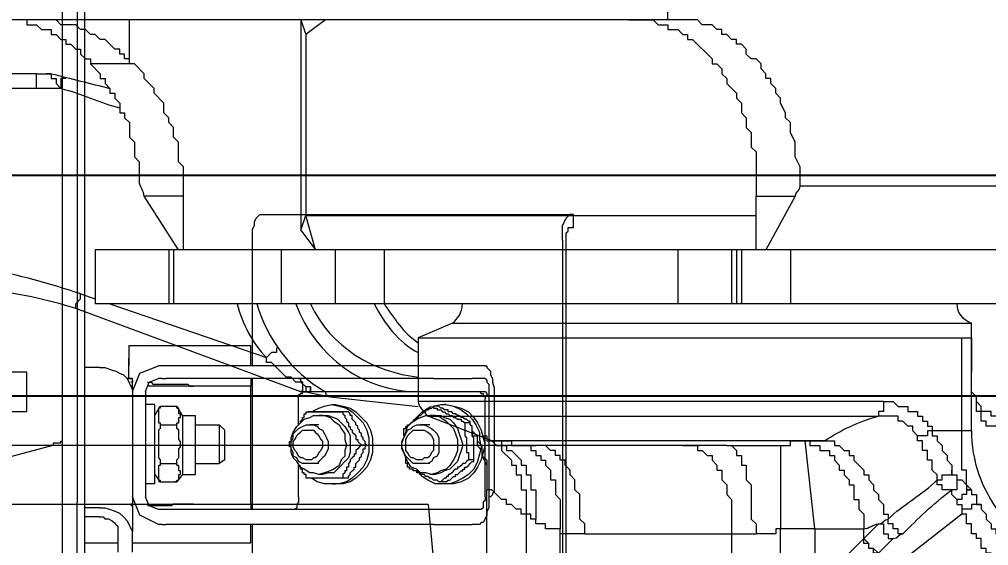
# Model space of a CAD drawing. Header units: millimetres. Extents: x 25083 to 52777, y 24772 to 45779.
# Drawn here: x 38618 to 38691.6, y 33974.6 to 34014.5 of the extents above; entities that cross this region are included whole.
import ezdxf

# ---------------------------------------------------------------- set-up
doc = ezdxf.new("R2010")
doc.units = ezdxf.units.MM
doc.layers.add('小车', color=7, linetype='Continuous')
doc.styles.get("Standard").update_dxf_attribs({"font": ''})
doc.styles.get('Standard').set_extended_font_data('SimSun')
doc.dimstyles.new('ISO-25', dxfattribs={"dimtxt": 2.5, "dimasz": 2.5, "dimexe": 1.25, "dimexo": 0.625, "dimtad": 1, "dimtxsty": 'Standard', "dimcen": 2.5, "dimadec": 0, "dimazin": 0, "dimtfac": 1, "dimtmove": 0, "dimatfit": 3, "dimfxl": 1, "dimarcsym": 0})

# ---------------------------------------------------------------- blocks, each defined once
blk = doc.blocks.new('*D925')
at = {"color": 0, "lineweight": -2}
for p, q in [((29677.862, 34881.662), (29677.862, 32448.293)), ((40733.017, 34757.645), (40733.017, 32448.293)), ((29680.362, 32449.543), (40730.517, 32449.543))]:
    blk.add_line(p, q, dxfattribs=at)
at = {"color": 0}
for points in [[(29680.362, 32449.96), (29680.362, 32449.127), (29677.862, 32449.543)], [(40730.517, 32449.127), (40730.517, 32449.96), (40733.017, 32449.543)]]:
    blk.add_solid(points, dxfattribs=at)
at = {"layer": 'DEFPOINTS', "color": 0}
for p in [(29677.862, 34882.287), (40733.017, 34758.27), (40733.017, 32449.543)]:
    blk.add_point(p, dxfattribs=at)
at = {"color": 0, "insert": (35205.439, 32451.628), "char_height": 2.5, "attachment_point": 5}
blk.add_mtext('11055,15', dxfattribs=at)
blk = doc.blocks.new('zw$D2F4')
at = {"color": 7, "lineweight": 5}
for points in [[(798.422, 841.871), (798.422, 1145.643)], [(805.478, 883.834), (805.478, 872.322)], [(808.449, 872.322), (808.449, 883.834)], [(835.186, 823.303), (835.186, 882.349)], [(805.478, 872.322), (808.449, 872.322)], [(834.815, 872.322), (834.815, 871.58), (834.444, 871.208), (834.444, 870.465), (834.072, 870.465), (834.072, 870.094), (833.701, 869.723), (833.701, 869.351), (833.33, 869.351), (833.33, 868.98), (832.958, 868.609), (832.958, 868.237), (832.587, 868.237), (832.216, 867.866), (832.216, 867.495), (831.844, 867.495)], [(835.186, 872.322), (834.815, 872.322)], [(829.987, 869.723), (829.987, 871.58)], [(829.987, 871.58), (831.101, 871.58)], [(831.101, 871.58), (831.101, 870.837)], [(831.101, 870.837), (831.101, 870.465), (830.73, 870.465), (830.73, 870.094), (830.359, 870.094), (829.987, 869.723)], [(830.73, 869.351), (830.73, 869.723), (829.987, 869.723)], [(806.963, 851.526), (813.276, 868.609)], [(813.276, 868.609), (813.648, 868.609), (814.019, 868.237), (814.39, 868.237)], [(814.39, 868.237), (814.019, 867.123)], [(813.648, 775.026), (813.648, 867.123)], [(817.733, 867.123), (813.648, 867.123)], [(817.733, 775.026), (817.733, 867.123)], [(831.844, 867.495), (831.101, 866.752), (830.73, 866.752), (830.73, 866.381), (830.359, 866.381), (829.987, 866.009), (829.616, 866.009), (829.616, 865.638), (829.245, 865.638), (828.873, 865.266), (828.131, 865.266), (828.131, 864.895), (827.759, 864.895), (827.388, 864.524), (826.274, 864.524), (825.902, 864.152), (825.16, 864.152), (824.788, 864.152), (824.417, 863.781), (822.932, 863.781)], [(831.844, 864.524), (831.844, 867.495)], [(813.648, 866.009), (809.563, 854.126)], [(817.733, 860.81), (821.817, 863.41)], [(821.817, 860.439), (821.817, 863.41)], [(817.733, 861.553), (813.648, 861.553)], [(817.733, 861.182), (813.648, 861.182)], [(807.334, 850.783), (807.334, 851.155), (807.706, 851.526), (807.706, 851.898), (808.077, 852.269), (808.077, 852.64), (809.191, 853.754), (809.191, 854.126), (809.563, 854.126)], [(810.305, 853.383), (809.934, 853.383), (809.934, 853.754), (809.563, 854.126)], [(817.733, 853.012), (813.648, 853.012)], [(807.334, 850.783), (807.334, 851.155), (806.963, 851.155), (806.963, 851.526)], [(819.218, 851.526), (817.733, 850.412)], [(835.186, 851.526), (819.218, 851.526)], [(819.218, 851.526), (820.332, 851.155)], [(835.186, 851.526), (834.072, 851.155)], [(806.963, 851.155), (806.592, 849.298)], [(807.334, 850.783), (806.963, 850.783)], [(806.963, 849.669), (806.963, 850.783), (807.334, 850.783)], [(817.733, 850.412), (820.332, 851.155)], [(820.332, 851.155), (820.332, 816.99)], [(834.072, 851.155), (820.332, 851.155)], [(835.186, 849.669), (834.072, 851.155)], [(806.592, 849.298), (805.849, 842.614)], [(817.733, 848.927), (813.648, 848.927)], [(817.733, 845.213), (813.648, 845.213)], [(806.22, 807.334), (806.22, 842.614)], [(811.048, 842.614), (806.22, 842.614)], [(811.048, 842.614), (811.048, 801.393)], [(812.162, 840.014), (811.048, 842.614)], [(798.422, 841.871), (794.337, 841.499)], [(803.25, 837.043), (805.106, 841.871)], [(805.106, 841.871), (805.106, 807.706)], [(812.162, 840.014), (812.162, 800.65)], [(803.992, 838.529), (803.621, 838.157), (802.878, 838.157), (802.507, 837.786), (802.135, 837.786), (801.393, 837.415), (799.536, 837.415)], [(803.992, 838.529), (803.621, 838.529), (803.621, 838.157), (803.25, 838.157), (802.878, 837.786), (802.135, 837.786), (801.764, 837.415), (800.279, 837.415), (799.536, 837.415)], [(803.621, 837.786), (803.621, 837.415), (803.25, 837.415), (803.25, 837.043), (802.878, 836.672), (802.878, 836.3), (802.507, 836.3), (801.764, 835.558), (801.393, 835.558), (801.393, 835.186), (800.65, 835.186), (800.65, 834.815), (800.279, 834.815), (799.536, 834.815), (799.536, 834.444), (797.679, 834.444)], [(790.995, 837.415), (799.536, 837.415)], [(790.995, 837.415), (799.536, 837.415)], [(803.25, 837.043), (803.25, 836.3), (802.878, 836.3), (802.878, 835.929), (802.507, 835.929), (802.507, 835.558), (801.764, 834.815), (801.393, 834.815), (801.393, 834.444), (800.65, 834.444), (800.65, 834.072), (800.279, 834.072), (799.536, 834.072), (799.536, 833.701), (797.308, 833.701)], [(797.679, 834.444), (797.679, 834.815), (798.05, 834.815), (798.05, 835.186), (798.422, 835.558), (798.422, 835.929), (798.793, 835.929), (798.793, 836.3), (799.536, 837.043), (799.536, 837.415)], [(803.25, 837.043), (803.25, 835.558), (802.878, 835.558), (802.878, 834.815)], [(803.25, 811.791), (803.25, 837.043)], [(802.878, 834.815), (802.878, 834.072), (802.507, 834.072), (802.507, 833.701), (802.135, 833.701), (802.135, 833.33), (801.764, 833.33), (801.764, 832.958), (801.393, 832.958), (801.021, 832.587), (800.279, 832.587), (800.279, 832.216), (799.165, 832.216), (798.793, 831.844), (796.565, 831.844)], [(802.878, 834.815), (802.878, 833.701)], [(797.679, 834.444), (792.109, 834.444)], [(797.308, 833.701), (797.308, 834.072), (797.679, 834.072), (797.679, 834.444)], [(796.194, 829.987), (796.936, 829.987), (797.308, 830.359), (799.165, 830.359), (799.536, 830.73), (800.279, 830.73), (800.65, 831.101), (801.021, 831.101), (801.393, 831.473), (801.764, 831.473), (801.764, 831.844), (802.135, 831.844), (802.135, 832.216), (802.507, 832.216), (802.507, 832.587), (802.878, 832.958), (802.878, 833.701)], [(796.565, 831.844), (796.565, 832.958), (796.936, 832.958), (796.936, 833.701), (797.308, 833.701)], [(802.878, 819.218), (802.878, 833.701)], [(792.48, 831.844), (796.565, 831.844)], [(796.194, 829.987), (796.194, 831.844), (796.565, 831.844)], [(796.194, 829.987), (796.194, 816.99)], [(835.186, 823.674), (880.121, 823.674)], [(817.733, 822.932), (813.648, 822.932)], [(822.56, 813.648), (824.046, 813.648), (824.788, 814.019), (825.902, 814.019), (826.645, 814.39), (827.388, 814.39), (827.759, 814.762), (828.131, 814.762), (828.873, 815.133), (829.245, 815.133), (829.616, 815.504), (829.987, 815.504), (830.359, 815.876), (830.73, 815.876), (830.73, 816.247), (831.101, 816.247), (831.473, 816.618), (831.844, 816.618), (832.216, 816.99), (832.216, 817.361), (832.587, 817.733), (832.958, 817.733), (833.33, 818.104), (833.33, 818.475), (833.701, 818.475), (833.701, 818.847), (834.072, 819.218), (834.072, 819.589), (834.444, 819.589), (834.444, 819.961), (834.815, 820.332), (834.815, 821.075), (835.186, 821.446), (835.186, 823.303)], [(802.878, 822.56), (802.878, 821.446), (802.507, 821.446), (802.507, 821.075), (802.135, 820.703), (802.135, 820.332), (801.764, 820.332), (801.393, 819.961), (801.021, 819.961), (801.021, 819.589), (800.279, 819.589), (799.907, 819.218), (799.165, 819.218), (798.793, 818.847), (796.194, 818.847)], [(802.878, 819.218), (802.878, 818.847), (802.507, 818.475), (802.135, 818.475), (802.135, 818.104), (801.393, 818.104), (801.393, 817.733), (801.021, 817.733), (800.65, 817.733), (800.279, 817.733), (799.907, 817.361), (797.308, 817.361), (796.936, 816.99), (796.194, 816.99)], [(796.194, 818.847), (786.538, 818.847)], [(817.733, 818.847), (813.648, 818.847)], [(817.733, 818.475), (813.648, 818.475)], [(817.733, 818.104), (813.648, 818.104)], [(796.565, 815.133), (796.565, 815.504), (796.194, 815.504), (796.194, 816.99)], [(821.817, 816.99), (821.817, 814.019)], [(821.817, 814.019), (817.733, 816.247)], [(785.796, 815.133), (796.565, 815.133)], [(802.878, 815.133), (796.565, 815.133)], [(796.565, 812.533), (796.565, 815.133)], [(802.878, 815.133), (802.878, 814.39), (803.25, 814.39), (803.25, 813.276)], [(817.733, 814.39), (813.648, 814.39)], [(796.565, 812.533), (803.25, 813.276)], [(803.25, 813.276), (803.25, 812.905), (802.878, 812.905), (802.878, 812.162), (802.507, 812.162), (802.507, 811.419), (802.135, 811.419), (802.135, 811.048), (801.764, 811.048), (801.393, 810.677), (801.021, 810.677), (801.021, 810.305), (800.65, 810.305), (800.279, 809.934), (799.907, 809.934), (799.907, 809.563), (798.793, 809.563), (798.793, 809.191), (798.05, 809.191), (797.679, 808.82), (796.565, 808.82)], [(803.25, 813.276), (803.25, 811.791)], [(822.56, 777.254), (822.56, 813.648)], [(796.565, 812.533), (785.796, 812.533)], [(796.565, 812.533), (796.565, 808.82)], [(789.138, 811.791), (790.995, 811.791), (791.366, 811.419), (792.109, 811.419), (792.48, 811.048), (792.851, 811.048), (793.223, 810.677), (793.594, 810.677), (794.337, 809.934), (794.708, 809.934), (795.822, 808.82)], [(803.25, 811.791), (803.25, 811.048), (802.878, 811.048), (802.878, 810.677), (802.507, 810.305), (802.507, 809.934), (802.135, 809.934), (802.135, 809.563), (801.764, 809.563), (801.021, 808.82), (800.65, 808.82), (800.65, 808.449), (800.279, 808.449), (799.907, 808.077), (799.536, 808.077), (799.165, 807.706), (798.793, 807.706), (798.422, 807.334), (797.679, 807.334), (797.679, 806.963), (797.308, 806.963)], [(794.708, 807.706), (794.708, 808.077), (795.08, 808.077), (795.08, 808.449), (795.451, 808.449), (795.451, 808.82), (795.822, 808.82)], [(794.708, 807.706), (795.08, 808.077), (795.08, 808.449), (795.451, 808.449), (795.822, 808.82)], [(795.822, 808.82), (796.565, 808.82)], [(795.822, 808.82), (796.936, 807.706)], [(795.822, 806.592), (794.708, 807.706)], [(796.936, 807.706), (796.936, 807.334), (796.194, 807.334), (796.194, 806.963), (795.822, 806.963), (795.822, 806.592)], [(803.621, 804.735), (803.992, 805.106), (804.364, 805.106), (804.364, 805.478), (804.735, 805.849), (804.735, 806.22), (805.106, 806.22), (805.106, 806.592), (805.106, 807.706)], [(806.22, 807.334), (805.478, 807.334), (805.478, 807.706), (805.106, 807.706)], [(796.194, 805.849), (796.194, 806.22), (796.565, 806.22), (796.565, 806.592), (796.936, 806.592), (796.936, 806.963), (797.308, 806.963)], [(806.22, 807.334), (806.22, 806.592), (805.849, 806.22), (805.849, 805.478), (805.478, 805.478), (805.478, 804.735), (805.106, 804.735), (805.106, 804.364), (804.735, 804.364), (804.735, 803.992), (804.364, 803.992), (804.364, 803.621), (803.992, 803.621)], [(797.679, 801.393), (793.594, 806.592)], [(800.279, 803.25), (800.65, 803.25), (801.021, 803.621), (801.764, 803.621), (801.764, 803.992), (802.507, 803.992), (802.507, 804.364), (803.25, 804.364), (803.25, 804.735), (803.621, 804.735)], [(803.992, 803.621), (803.992, 803.992), (803.621, 803.992), (803.621, 804.735)], [(799.536, 802.135), (799.536, 802.878), (799.907, 802.878), (799.907, 803.25), (800.279, 803.25)], [(800.279, 803.25), (800.279, 802.878), (800.65, 802.878), (800.65, 802.135), (801.021, 802.135)], [(803.992, 803.621), (803.621, 803.621), (803.621, 803.25), (803.25, 803.25), (802.878, 802.878), (802.507, 802.878), (802.135, 802.507), (801.764, 802.507), (801.393, 802.135), (801.021, 802.135)], [(803.992, 800.65), (803.992, 803.621)], [(798.793, 801.764), (798.422, 801.764), (798.422, 801.393), (797.679, 801.393)], [(798.793, 801.764), (799.165, 802.135), (799.536, 802.135)], [(799.536, 800.65), (799.536, 801.021), (799.165, 801.021), (799.165, 801.393), (798.793, 801.393), (798.793, 801.764)], [(800.279, 801.764), (799.536, 801.764), (799.536, 802.135)], [(800.279, 801.764), (800.279, 801.393), (799.907, 801.021), (799.536, 801.021), (799.536, 800.65)], [(801.021, 802.135), (800.65, 802.135), (800.65, 801.764), (800.279, 801.764)], [(792.48, 796.194), (792.48, 796.565), (792.851, 796.565), (792.851, 797.308), (793.223, 797.308), (793.223, 797.679), (794.708, 799.165), (794.708, 799.536), (795.08, 799.536), (795.08, 799.907), (795.822, 799.907), (795.822, 800.279), (796.194, 800.279), (796.194, 800.65), (796.936, 800.65), (796.936, 801.021), (797.679, 801.021), (797.679, 801.393)], [(798.422, 799.907), (798.422, 800.65), (798.05, 800.65), (798.05, 801.393), (797.679, 801.393)], [(799.536, 800.65), (799.907, 801.021), (801.021, 801.021), (801.021, 801.393), (803.992, 801.393)], [(803.992, 801.393), (811.048, 801.393)], [(811.048, 801.393), (811.048, 800.65), (811.419, 800.65)], [(799.536, 800.65), (799.165, 800.65), (799.165, 800.279), (798.422, 800.279), (798.422, 799.907)], [(803.992, 800.65), (812.162, 800.65)], [(803.992, 798.05), (803.992, 798.422), (804.364, 798.422), (804.364, 799.536), (804.735, 799.536), (804.735, 799.907), (805.106, 799.907), (805.478, 799.907), (805.478, 800.279), (806.592, 800.279), (806.963, 800.65), (808.449, 800.65)], [(805.106, 798.422), (805.106, 799.165), (805.478, 799.165), (805.478, 799.907), (805.849, 799.907), (806.22, 800.279), (806.592, 800.279), (806.963, 800.65), (808.449, 800.65)], [(811.048, 800.65), (808.449, 800.65)], [(808.449, 800.65), (811.048, 800.65)], [(798.422, 799.907), (798.05, 799.907), (797.679, 799.536), (797.308, 799.536), (796.936, 799.165), (796.565, 799.165), (796.565, 798.793), (796.194, 798.793), (795.822, 798.422), (795.451, 798.422), (795.451, 798.05), (795.08, 798.05), (795.08, 797.679), (794.708, 797.679), (794.708, 797.308), (793.966, 796.565), (793.966, 796.194), (793.594, 795.822), (793.594, 795.451), (793.223, 795.451), (793.223, 794.708), (792.851, 794.337), (792.851, 793.594)]]:
    blk.add_lwpolyline(points, dxfattribs=at)
at = {"color": 7, "lineweight": 0}
for points in [[(831.844, 864.524), (832.216, 864.524), (832.216, 864.895), (832.587, 864.895), (832.587, 865.266), (832.958, 865.266), (832.958, 865.638), (833.701, 866.381), (833.701, 866.752), (834.072, 867.123), (834.072, 867.495), (834.444, 867.866), (834.444, 868.237), (834.815, 868.609), (834.815, 869.723), (835.186, 870.094), (835.186, 872.322)], [(821.817, 860.439), (824.046, 860.439), (824.417, 860.81), (825.902, 860.81), (826.274, 861.182), (827.016, 861.182), (827.388, 861.553), (827.759, 861.553), (828.131, 861.924), (828.873, 861.924), (829.616, 862.667), (829.987, 862.667), (830.73, 863.41), (831.101, 863.41), (831.844, 864.152), (831.844, 864.524)], [(831.844, 864.524), (835.186, 864.524)], [(817.733, 860.439), (821.817, 860.439)], [(835.186, 826.645), (835.186, 824.788), (834.815, 824.417), (834.815, 823.674), (834.444, 823.674), (834.444, 822.932), (834.072, 822.56), (834.072, 822.189), (833.701, 822.189), (833.701, 821.817), (832.216, 820.332), (831.844, 820.332), (831.844, 819.961), (831.473, 819.589), (831.101, 819.589), (830.73, 819.218), (830.359, 819.218), (829.616, 818.475), (829.245, 818.475), (828.873, 818.104), (828.131, 818.104), (827.759, 817.733), (827.016, 817.733), (826.645, 817.361), (825.531, 817.361), (825.16, 816.99), (821.817, 816.99)], [(817.733, 816.99), (821.817, 816.99)]]:
    blk.add_lwpolyline(points, dxfattribs=at)
at = {"color": 7, "lineweight": 5}
for points in [[(813.276, 868.609), (814.019, 870.837), (814.39, 873.065), (814.762, 875.293)], [(814.39, 868.237), (815.133, 870.465), (815.876, 873.065), (816.247, 875.293)], [(829.987, 871.58), (829.987, 872.322), (829.987, 873.065), (829.987, 874.179)], [(831.101, 871.58), (831.101, 872.322), (831.101, 873.436), (831.101, 874.179)], [(831.101, 870.465), (831.101, 870.465), (831.101, 870.465), (831.101, 870.837)], [(831.101, 870.465), (830.73, 868.98), (830.359, 867.495), (829.987, 866.009)], [(829.987, 869.723), (829.616, 868.237), (828.873, 866.752), (828.502, 865.266)], [(821.817, 863.41), (822.189, 863.41), (822.56, 863.781), (822.932, 863.781)], [(813.648, 856.354), (812.162, 855.982), (810.677, 855.24), (809.563, 854.126)], [(813.648, 854.868), (811.048, 854.126), (808.449, 852.269), (806.963, 849.669)], [(813.648, 851.898), (809.563, 850.412), (806.963, 846.699), (806.963, 842.614)], [(806.963, 851.526), (806.963, 851.526), (806.963, 851.155), (806.963, 851.155)], [(813.648, 850.783), (810.305, 849.298), (808.449, 845.956), (808.077, 842.614)], [(806.963, 849.669), (806.963, 849.669), (806.592, 849.669), (806.592, 849.298)], [(813.648, 845.956), (812.162, 845.213), (810.677, 844.099), (809.934, 842.614)], [(813.648, 845.213), (812.533, 844.47), (811.419, 843.728), (810.677, 842.614)], [(806.22, 842.614), (805.849, 842.614), (805.478, 842.242), (805.106, 841.871)], [(812.162, 840.014), (812.533, 839.643), (812.905, 839.271), (813.648, 839.271)], [(802.878, 819.218), (802.878, 818.475), (802.878, 817.733), (802.878, 816.99)], [(802.878, 816.99), (802.878, 816.247), (802.878, 815.876), (802.878, 815.133)], [(821.817, 814.019), (822.189, 814.019), (822.189, 813.648), (822.56, 813.648)], [(803.25, 811.791), (803.992, 810.677), (804.735, 809.191), (805.106, 807.706)], [(795.822, 808.82), (795.822, 808.82), (795.822, 808.82), (795.822, 808.82)], [(796.565, 808.82), (796.565, 808.449), (796.936, 808.077), (796.936, 807.706)], [(796.936, 807.706), (796.936, 807.334), (797.308, 807.334), (797.308, 806.963)], [(797.308, 806.963), (798.422, 805.849), (799.165, 804.364), (800.279, 803.25)], [(795.822, 806.592), (795.822, 806.22), (796.194, 806.22), (796.194, 805.849)], [(796.194, 805.849), (797.308, 804.735), (798.422, 803.621), (799.536, 802.135)], [(800.279, 801.764), (800.279, 801.764), (800.279, 801.764), (800.279, 801.764)], [(813.648, 801.764), (812.905, 801.764), (812.533, 801.393), (812.162, 800.65)], [(803.992, 800.65), (801.764, 800.65), (799.536, 799.907), (797.679, 798.422)]]:
    blk.add_open_spline(points, degree=3, dxfattribs=at)
blk = doc.blocks.new('A$C1A4175F5')
at = {"layer": '小车', "color": 7, "lineweight": 0}
for points in [[(972.06, 897.868), (972.06, 773.561)], [(973.18, 778.18), (973.18, 898.288)], [(971.501, 895.768), (971.501, 773.421)], [(934.404, 795.398), (934.684, 795.398)], [(934.404, 795.398), (934.544, 795.398)], [(934.404, 794.418), (934.404, 795.398)], [(958.062, 795.398), (934.684, 795.398)], [(935.244, 793.439), (935.244, 793.859), (935.244, 794.279), (935.244, 794.558), (935.104, 794.838), (934.964, 795.118), (934.824, 795.258), (934.824, 795.398), (934.684, 795.398)], [(958.762, 793.439), (958.762, 793.859), (958.762, 794.279), (958.622, 794.558), (958.622, 794.838), (958.482, 795.118), (958.342, 795.258), (958.202, 795.398), (958.062, 795.398)], [(934.684, 794.418), (934.404, 794.418)], [(934.404, 794.418), (934.544, 794.418)], [(934.964, 793.439), (934.964, 793.579), (934.964, 793.859), (934.964, 793.999), (934.824, 794.139), (934.824, 794.279), (934.824, 794.418), (934.684, 794.418)], [(934.964, 762.362), (934.964, 793.439)], [(935.244, 793.439), (935.244, 762.362)], [(958.762, 783.92), (958.762, 793.439)], [(958.902, 783.92), (958.902, 785.459)], [(968.141, 785.459), (958.902, 785.459)], [(968.141, 785.459), (968.141, 783.92)], [(941.124, 783.92), (940.984, 783.92), (940.984, 783.78), (940.844, 783.64), (940.704, 783.5), (940.704, 783.22), (940.564, 782.94), (940.564, 782.66), (940.424, 782.24), (940.424, 781.96)], [(941.124, 783.92), (942.104, 783.92)], [(942.104, 783.92), (945.043, 783.92)], [(945.043, 783.92), (965.341, 783.92)], [(965.341, 783.92), (965.621, 783.92)], [(965.621, 783.92), (965.901, 783.92)], [(967.861, 781.96), (967.301, 783.36), (965.901, 783.92)], [(968.141, 784.34), (968.141, 784.48)], [(968.141, 782.94), (968.141, 784.34)], [(968.141, 782.94), (968.141, 783.92)], [(970.381, 783.78), (969.961, 783.78), (969.541, 783.64), (969.121, 783.5), (968.841, 783.36), (968.561, 783.22), (968.281, 782.94), (968.141, 782.66), (968.001, 782.38), (967.861, 782.1)], [(970.381, 783.78), (971.501, 783.78)], [(941.124, 782.94), (940.984, 782.8), (940.984, 782.66), (940.844, 782.52), (940.844, 782.38), (940.844, 782.1), (940.844, 781.96)], [(941.124, 782.94), (942.104, 782.94)], [(945.043, 782.94), (942.104, 782.94)], [(945.043, 782.94), (965.341, 782.94)], [(955.262, 782.94), (955.122, 782.94), (955.122, 782.8), (954.982, 782.66), (954.982, 782.52), (954.982, 782.38), (954.982, 782.24), (954.982, 782.1), (954.982, 781.96)], [(958.762, 773.001), (958.762, 782.94)], [(958.902, 782.94), (958.902, 782.38)], [(958.902, 782.38), (966.741, 782.38)], [(958.902, 773.421), (958.902, 782.38)], [(966.741, 782.66), (966.461, 782.66), (966.321, 782.52), (966.181, 782.52), (966.041, 782.52), (965.901, 782.52), (965.761, 782.52), (965.621, 782.52), (965.341, 782.52), (965.201, 782.52), (965.061, 782.52), (964.921, 782.52), (964.781, 782.52), (964.641, 782.52), (964.501, 782.52), (964.361, 782.52), (964.221, 782.52), (964.081, 782.52), (963.941, 782.52), (963.801, 782.52), (963.661, 782.52), (963.521, 782.38), (963.381, 782.38), (963.241, 782.38)], [(965.621, 782.94), (965.341, 782.94)], [(965.621, 782.94), (965.901, 782.94)], [(966.881, 781.96), (966.601, 782.66), (965.901, 782.94)], [(967.861, 782.8), (967.861, 782.94)], [(967.861, 782.94), (968.001, 782.94)], [(967.861, 782.94), (968.281, 782.94)], [(968.281, 782.94), (967.861, 782.94)], [(967.861, 782.8), (967.861, 782.66)], [(967.861, 782.66), (968.001, 782.66)], [(967.861, 782.1), (967.861, 782.66)], [(967.861, 782.38), (968.001, 782.38)], [(940.424, 781.96), (940.424, 774.401)], [(941.264, 781.96), (941.124, 781.96), (940.984, 781.82), (940.984, 781.68), (940.844, 781.68), (940.844, 781.54), (940.844, 781.4)], [(940.844, 781.96), (940.844, 774.401)], [(941.684, 781.96), (941.544, 781.96), (941.404, 781.82), (941.264, 781.82), (941.264, 781.68), (941.124, 781.54), (941.124, 781.4)], [(941.684, 781.96), (941.264, 781.96)], [(954.842, 781.96), (941.684, 781.96)], [(955.262, 781.4), (955.262, 781.54), (955.262, 781.68), (955.122, 781.82), (954.982, 781.82), (954.982, 781.96), (954.842, 781.96)], [(954.982, 781.96), (955.122, 781.96)], [(966.881, 781.96), (966.881, 773.981)], [(967.861, 782.1), (967.861, 771.321)], [(940.844, 781.4), (940.844, 773.981)], [(941.124, 773.981), (941.124, 781.4)], [(944.063, 780.98), (943.503, 780.84), (942.943, 780.7), (942.384, 780.42), (941.964, 780), (941.684, 779.58), (941.404, 779.02), (941.264, 778.46), (941.124, 777.9), (941.264, 777.34), (941.404, 776.78), (941.684, 776.22), (941.964, 775.8), (942.384, 775.38), (942.943, 775.1), (943.503, 774.96), (944.063, 774.96)], [(945.043, 780.84), (944.483, 780.98), (944.063, 780.98), (943.503, 780.84), (942.943, 780.56), (942.524, 780.28), (942.104, 779.86), (941.824, 779.44), (941.544, 778.88), (941.544, 778.32), (941.404, 777.76), (941.544, 777.2), (941.684, 776.64), (941.964, 776.08), (942.384, 775.66), (942.803, 775.38), (943.363, 775.1), (943.783, 774.96), (944.343, 774.96), (944.903, 774.96), (945.463, 775.24), (945.883, 775.52), (946.303, 775.94)], [(944.063, 780.98), (944.203, 780.98)], [(952.462, 780.98), (951.903, 780.84), (951.343, 780.7), (950.923, 780.42), (950.503, 780), (950.083, 779.58), (949.803, 779.02), (949.663, 778.46), (949.663, 777.9), (949.663, 777.34), (949.803, 776.78), (950.083, 776.22), (950.503, 775.8), (950.923, 775.38), (951.343, 775.1), (951.903, 774.96), (952.462, 774.96)], [(954.282, 780.42), (953.722, 780.7), (953.302, 780.84), (952.742, 780.98), (952.183, 780.84), (951.623, 780.7), (951.203, 780.42), (950.783, 780), (950.363, 779.58), (950.083, 779.02), (949.943, 778.46), (949.943, 777.9), (949.943, 777.34), (950.083, 776.78), (950.363, 776.22), (950.783, 775.8), (951.203, 775.38), (951.623, 775.1), (952.183, 774.96), (952.742, 774.96), (953.302, 774.96), (953.862, 775.1), (954.282, 775.38)], [(952.742, 780.98), (952.462, 780.98)], [(955.262, 779.44), (955.262, 781.4)], [(966.181, 774.96), (966.181, 780.98)], [(966.181, 780.98), (966.881, 780.98)], [(942.244, 779.58), (942.244, 779.72), (942.384, 779.72), (942.524, 779.86), (942.663, 779.86), (942.803, 780), (942.943, 780), (943.083, 780.14), (943.223, 780.14), (943.363, 780.28), (943.503, 780.28), (943.643, 780.42), (943.783, 780.42), (943.923, 780.42), (943.923, 780.56), (944.063, 780.56), (944.203, 780.56), (944.343, 780.7), (944.483, 780.7), (944.623, 780.84)], [(945.043, 780.84), (945.043, 780.7), (944.903, 780.7), (944.763, 780.7), (944.763, 780.56), (944.623, 780.56), (944.483, 780.56), (944.343, 780.42), (944.203, 780.42), (944.063, 780.28), (943.923, 780.28), (943.783, 780.14), (943.643, 780.14), (943.503, 780), (943.363, 780), (943.223, 779.86), (943.083, 779.86), (942.943, 779.86), (942.943, 779.72)], [(944.623, 780.84), (945.043, 780.84)], [(947.283, 779.16), (947.143, 779.16), (947.143, 779.3), (947.003, 779.3), (947.003, 779.44), (946.863, 779.44), (946.723, 779.58), (946.583, 779.72), (946.443, 779.86), (946.303, 779.86), (946.303, 780), (946.163, 780), (946.163, 780.14), (946.023, 780.14), (945.883, 780.28), (945.743, 780.42), (945.603, 780.42), (945.603, 780.56), (945.463, 780.56), (945.323, 780.7), (945.183, 780.7), (945.043, 780.84)], [(946.443, 779.86), (946.163, 780.14), (945.883, 780.42), (945.463, 780.7), (945.183, 780.84)], [(950.083, 777.9), (950.223, 778.04), (950.223, 778.18), (950.363, 778.32), (950.363, 778.46), (950.503, 778.6), (950.503, 778.74), (950.643, 778.88), (950.643, 779.02), (950.783, 779.16), (950.783, 779.3), (950.923, 779.44), (950.923, 779.58), (951.063, 779.72), (951.203, 779.86), (951.203, 780), (951.203, 780.14), (951.343, 780.14), (951.343, 780.28), (951.483, 780.42)], [(951.483, 780.42), (951.903, 780.42)], [(951.483, 780.42), (951.623, 780.42), (951.763, 780.42), (951.903, 780.42), (952.043, 780.42), (952.183, 780.42), (952.323, 780.42), (952.462, 780.42), (952.602, 780.42), (952.742, 780.42), (952.882, 780.42), (953.022, 780.42), (953.162, 780.42), (953.302, 780.42), (953.442, 780.42), (953.582, 780.42), (953.722, 780.42), (953.862, 780.42), (954.002, 780.42), (954.142, 780.42)], [(951.903, 780.42), (951.903, 780.28), (951.763, 780.14)], [(954.562, 780.42), (954.422, 780.42), (954.282, 780.42), (954.142, 780.42), (954.002, 780.42), (953.862, 780.42), (953.722, 780.42), (953.582, 780.42), (953.442, 780.42), (953.302, 780.42), (953.162, 780.42), (953.022, 780.42), (952.882, 780.42), (952.742, 780.42), (952.602, 780.42), (952.462, 780.42), (952.323, 780.42), (952.183, 780.42), (952.043, 780.42), (951.903, 780.42)], [(954.142, 780.42), (954.562, 780.42)], [(954.702, 780.42), (954.562, 780.42)], [(955.122, 779.58), (955.122, 779.72), (954.982, 779.86), (954.982, 780), (954.842, 780), (954.842, 780.14), (954.842, 780.28), (954.702, 780.28), (954.702, 780.42)], [(964.081, 780.14), (964.501, 780.84)], [(964.501, 779.44), (964.501, 779.58), (964.361, 779.58), (964.361, 779.72), (964.361, 779.86), (964.361, 780), (964.221, 780), (964.221, 780.14), (964.221, 780.28), (964.361, 780.28), (964.361, 780.42), (964.361, 780.56), (964.361, 780.7), (964.501, 780.7), (964.501, 780.84)], [(965.761, 780.84), (964.501, 780.84)], [(966.181, 780.14), (965.761, 780.84)], [(965.761, 780.84), (965.761, 780.7), (965.901, 780.7), (965.901, 780.56), (965.901, 780.42), (965.901, 780.28), (965.901, 780.14), (965.901, 780), (965.901, 779.86), (965.901, 779.72), (965.901, 779.58), (965.761, 779.58), (965.761, 779.44)], [(941.964, 778.18), (941.964, 778.32), (941.964, 778.46), (942.104, 778.6), (942.104, 778.74), (942.104, 778.88), (942.104, 779.02), (942.104, 779.16), (942.104, 779.3), (942.244, 779.44), (942.244, 779.58)], [(942.244, 779.58), (942.663, 779.58)], [(942.663, 779.58), (942.663, 779.44), (942.663, 779.3), (942.663, 779.16), (942.663, 779.02), (942.663, 778.88), (942.663, 778.74), (942.663, 778.6), (942.524, 778.46), (942.524, 778.32), (942.524, 778.18), (942.524, 778.04), (942.524, 777.9), (942.524, 777.76), (942.524, 777.62), (942.524, 777.48), (942.524, 777.34), (942.384, 777.34), (942.384, 777.2), (942.384, 777.06), (942.384, 776.92), (942.384, 776.78)], [(942.943, 779.72), (942.803, 779.72), (942.663, 779.58)], [(944.903, 780.14), (944.483, 780.14), (944.203, 780), (943.783, 779.86), (943.503, 779.58), (943.223, 779.16), (943.083, 778.74), (942.943, 778.32), (942.803, 777.9), (942.943, 777.48), (943.083, 777.06), (943.223, 776.64), (943.503, 776.36), (943.783, 776.08), (944.203, 775.94), (944.483, 775.8), (944.903, 775.66)], [(947.423, 778.04), (947.283, 778.46), (947.143, 778.88), (947.003, 779.3), (946.723, 779.58), (946.303, 779.86), (946.023, 780), (945.603, 780.14), (945.183, 780.14), (944.763, 780.14), (944.483, 780), (944.063, 779.72), (943.783, 779.44), (943.503, 779.16), (943.363, 778.74), (943.223, 778.32), (943.223, 777.9), (943.223, 777.48), (943.363, 777.06), (943.503, 776.78), (943.783, 776.36), (944.063, 776.08), (944.483, 775.94), (944.763, 775.8), (945.183, 775.66), (945.603, 775.8), (946.023, 775.8), (946.303, 776.08), (946.723, 776.22), (947.003, 776.64), (947.143, 776.92), (947.283, 777.34), (947.423, 777.76)], [(944.903, 780.14), (945.323, 780.14)], [(945.323, 779.44), (946.023, 779.44)], [(951.763, 780.14), (951.763, 780), (951.623, 779.86), (951.623, 779.72), (951.483, 779.58), (951.483, 779.44), (951.483, 779.3), (951.343, 779.3), (951.343, 779.16), (951.203, 779.02), (951.203, 778.88), (951.063, 778.74), (950.923, 778.6), (950.923, 778.46), (950.923, 778.32), (950.783, 778.32), (950.783, 778.18), (950.643, 778.04), (950.503, 777.9)], [(953.442, 780.14), (953.022, 780.14), (952.602, 780), (952.323, 779.86), (952.043, 779.58), (951.763, 779.3), (951.483, 778.88), (951.343, 778.6), (951.343, 778.18), (951.343, 777.76), (951.343, 777.34), (951.483, 776.92), (951.763, 776.64), (952.043, 776.36), (952.323, 776.08), (952.602, 775.8), (953.022, 775.8), (953.442, 775.66)], [(955.822, 778.04), (955.822, 778.46), (955.682, 778.88), (955.402, 779.3), (955.122, 779.58), (954.842, 779.86), (954.422, 780), (954.142, 780.14), (953.722, 780.14), (953.302, 780.14), (952.882, 780), (952.602, 779.72), (952.183, 779.44), (952.043, 779.16), (951.763, 778.74), (951.763, 778.32), (951.623, 777.9), (951.763, 777.48), (951.763, 777.06), (952.043, 776.78), (952.183, 776.36), (952.602, 776.08), (952.882, 775.94), (953.302, 775.8), (953.722, 775.66), (954.142, 775.8), (954.422, 775.8), (954.842, 776.08), (955.122, 776.22), (955.402, 776.64), (955.682, 776.92), (955.822, 777.34), (955.822, 777.76)], [(953.442, 780.14), (953.722, 780.14)], [(953.722, 779.44), (954.422, 779.44)], [(960.862, 779.02), (961.282, 779.44)], [(961.282, 779.44), (961.282, 776.5)], [(963.101, 779.44), (961.282, 779.44)], [(963.101, 780.14), (963.101, 775.66)], [(964.081, 780.14), (963.101, 780.14)], [(964.081, 780.14), (964.081, 775.66)], [(964.501, 776.5), (964.501, 776.64), (964.501, 776.78), (964.361, 776.92), (964.361, 777.06), (964.361, 777.2), (964.361, 777.34), (964.361, 777.48), (964.361, 777.62), (964.221, 777.76), (964.221, 777.9), (964.221, 778.04), (964.221, 778.18), (964.361, 778.32), (964.361, 778.46), (964.361, 778.6), (964.361, 778.74), (964.361, 778.88), (964.361, 779.02), (964.501, 779.16), (964.501, 779.3), (964.501, 779.44)], [(965.761, 779.44), (964.501, 779.44)], [(965.761, 779.44), (965.761, 779.3), (965.761, 779.16), (965.901, 779.02), (965.901, 778.88), (965.901, 778.74), (965.901, 778.6), (965.901, 778.46), (965.901, 778.32), (965.901, 778.18), (965.901, 778.04), (965.901, 777.9), (965.901, 777.76), (965.901, 777.62), (965.901, 777.48), (965.901, 777.34), (965.901, 777.2), (965.901, 777.06), (965.901, 776.92), (965.761, 776.78), (965.761, 776.64), (965.761, 776.5)], [(947.283, 778.6), (947.283, 778.74), (947.283, 778.88), (947.283, 779.02), (947.283, 779.16)], [(960.862, 776.78), (960.862, 779.02)], [(941.964, 776.78), (941.964, 776.92), (941.964, 777.06), (941.964, 777.2), (941.964, 777.34), (941.964, 777.48), (941.964, 777.62), (941.964, 777.76), (941.964, 777.9), (941.964, 778.04), (941.964, 778.18)], [(955.962, 777.9), (955.962, 778.04), (955.962, 778.18), (955.822, 778.18), (955.822, 778.32)], [(973.18, 778.18), (973.32, 778.18), (973.32, 778.04)], [(973.18, 691.809), (973.18, 778.18)], [(973.32, 778.04), (973.46, 778.04), (973.6, 778.04), (973.74, 778.04), (973.88, 778.04), (973.88, 777.9)], [(950.083, 777.9), (950.503, 777.9)], [(951.483, 775.38), (951.483, 775.52), (951.343, 775.66), (951.343, 775.8), (951.203, 775.94), (951.063, 776.08), (951.063, 776.22), (950.923, 776.22), (950.923, 776.36), (950.923, 776.5), (950.783, 776.64), (950.643, 776.78), (950.643, 776.92), (950.503, 777.06), (950.503, 777.2), (950.363, 777.34), (950.363, 777.48), (950.363, 777.62), (950.223, 777.62), (950.223, 777.76), (950.083, 777.9)], [(950.503, 777.9), (950.643, 777.76), (950.783, 777.62), (950.923, 777.48), (950.923, 777.34), (950.923, 777.2), (951.063, 777.2), (951.063, 777.06), (951.203, 776.92), (951.343, 776.78), (951.343, 776.64), (951.483, 776.5), (951.483, 776.36), (951.483, 776.22), (951.623, 776.22), (951.623, 776.08), (951.623, 775.94), (951.763, 775.94), (951.763, 775.8), (951.903, 775.66), (951.903, 775.52), (951.903, 775.38)], [(955.822, 777.48), (955.822, 777.62), (955.822, 777.76), (955.962, 777.76), (955.962, 777.9)], [(985.919, 774.681), (973.88, 777.9)], [(941.964, 776.78), (942.384, 776.78)], [(944.063, 775.1), (943.923, 775.24), (943.783, 775.24), (943.643, 775.38), (943.503, 775.52), (943.363, 775.52), (943.363, 775.66), (943.223, 775.66), (943.083, 775.8), (942.943, 775.94), (942.803, 775.94), (942.803, 776.08), (942.663, 776.08), (942.663, 776.22), (942.524, 776.22), (942.384, 776.36), (942.244, 776.5), (942.104, 776.64), (941.964, 776.64), (941.964, 776.78)], [(942.384, 776.78), (942.524, 776.64), (942.663, 776.5), (942.803, 776.5), (942.943, 776.36), (943.083, 776.22), (943.223, 776.22), (943.223, 776.08), (943.363, 776.08), (943.503, 775.94), (943.643, 775.8), (943.783, 775.66), (943.923, 775.66), (943.923, 775.52), (944.063, 775.52), (944.063, 775.38), (944.203, 775.38), (944.343, 775.24), (944.483, 775.1)], [(945.323, 776.5), (946.023, 776.5)], [(947.003, 776.22), (947.003, 776.36), (947.003, 776.5), (947.143, 776.5), (947.143, 776.64), (947.143, 776.78), (947.143, 776.92)], [(953.722, 776.5), (954.422, 776.5)], [(960.862, 776.78), (961.282, 776.5)], [(963.101, 776.5), (961.282, 776.5)], [(964.501, 775.1), (964.501, 775.24), (964.361, 775.24), (964.361, 775.38), (964.361, 775.52), (964.361, 775.66), (964.221, 775.66), (964.221, 775.8), (964.221, 775.94), (964.361, 775.94), (964.361, 776.08), (964.361, 776.22), (964.361, 776.36), (964.501, 776.36), (964.501, 776.5)], [(965.761, 776.5), (964.501, 776.5)], [(965.761, 776.5), (965.761, 776.36), (965.901, 776.36), (965.901, 776.22), (965.901, 776.08), (965.901, 775.94)], [(944.483, 775.1), (944.623, 775.1), (944.763, 775.24), (944.903, 775.24), (945.043, 775.24), (945.183, 775.38), (945.323, 775.38), (945.463, 775.52), (945.603, 775.52), (945.743, 775.66), (945.883, 775.66), (946.023, 775.66), (946.023, 775.8), (946.163, 775.8), (946.303, 775.8), (946.303, 775.94), (946.443, 775.94), (946.583, 775.94), (946.583, 776.08), (946.723, 776.08), (946.863, 776.08), (946.863, 776.22), (947.003, 776.22)], [(954.702, 775.38), (954.702, 775.52), (954.702, 775.66), (954.842, 775.66), (954.842, 775.8), (954.982, 775.8), (954.982, 775.94), (954.982, 776.08), (955.122, 776.08), (955.122, 776.22), (955.122, 776.36)], [(955.262, 773.981), (955.262, 776.36)], [(965.901, 775.94), (965.901, 775.8), (965.901, 775.66), (965.901, 775.52), (965.901, 775.38), (965.901, 775.24), (965.761, 775.24), (965.761, 775.1)], [(944.063, 775.1), (944.483, 775.1)], [(944.903, 775.66), (945.323, 775.66)], [(951.483, 775.38), (951.903, 775.38)], [(951.903, 775.38), (952.043, 775.38), (952.183, 775.38), (952.323, 775.38), (952.462, 775.38), (952.602, 775.38), (952.742, 775.38), (952.882, 775.38), (953.022, 775.38), (953.162, 775.38), (953.302, 775.38)], [(953.302, 775.38), (953.442, 775.38), (953.582, 775.38), (953.722, 775.38), (953.862, 775.38), (954.002, 775.38), (954.142, 775.38), (954.282, 775.38), (954.422, 775.38), (954.562, 775.38), (954.702, 775.38)], [(953.442, 775.66), (953.722, 775.66)], [(964.081, 775.66), (963.101, 775.66)], [(964.081, 775.66), (964.501, 775.1)], [(964.501, 775.1), (964.641, 775.1)], [(965.761, 775.1), (964.501, 775.1)], [(966.181, 775.66), (965.761, 775.1)], [(965.761, 775.1), (965.901, 775.1)], [(940.424, 774.401), (940.564, 774.261), (940.564, 774.121), (940.704, 773.981), (940.844, 773.981)], [(940.844, 774.401), (940.844, 774.261)], [(944.063, 774.96), (944.203, 774.96)], [(952.742, 774.96), (952.462, 774.96)], [(966.181, 774.96), (966.881, 774.96)], [(940.844, 773.981), (940.844, 773.561), (940.844, 773.141), (940.984, 772.861), (940.984, 772.581), (941.124, 772.301), (941.264, 772.021), (941.404, 772.021), (941.544, 771.881)], [(941.124, 773.981), (941.124, 773.701), (941.264, 773.561), (941.264, 773.421), (941.264, 773.281), (941.264, 773.141), (941.404, 773.001), (941.544, 773.001)], [(955.262, 773.981), (955.262, 773.701), (955.262, 773.561), (955.402, 773.421), (955.402, 773.281), (955.402, 773.141), (955.542, 773.001), (955.682, 773.001)], [(965.901, 771.881), (967.301, 772.581), (967.861, 773.981)], [(965.901, 773.001), (966.601, 773.281), (966.881, 773.981)], [(972.06, 232.376), (972.06, 773.561)], [(941.544, 773.001), (942.104, 773.001)], [(942.104, 773.001), (945.043, 773.001)], [(945.043, 773.001), (965.341, 773.001)], [(966.741, 773.421), (958.902, 773.421)], [(958.902, 773.421), (958.902, 773.001)], [(963.241, 773.421), (963.381, 773.421), (963.521, 773.421), (963.661, 773.421), (963.801, 773.421), (963.941, 773.421), (964.081, 773.421), (964.221, 773.421), (964.361, 773.421), (964.501, 773.421), (964.641, 773.421), (964.781, 773.421), (964.921, 773.281), (965.061, 773.281), (965.201, 773.281), (965.341, 773.281), (965.621, 773.281), (965.761, 773.281)], [(965.341, 773.001), (965.621, 773.001)], [(965.621, 773.001), (965.901, 773.001)], [(965.761, 773.281), (965.901, 773.281), (966.041, 773.281), (966.181, 773.281), (966.321, 773.281), (966.461, 773.281), (966.741, 773.281)], [(967.861, 773.421), (968.001, 773.421)], [(967.861, 773.281), (968.001, 773.281)], [(970.381, 773.141), (969.961, 773.141), (969.541, 773.001), (969.121, 772.861), (968.841, 772.721), (968.561, 772.441), (968.281, 772.161), (968.141, 771.881), (968.001, 771.601), (967.861, 771.321)], [(970.381, 773.141), (971.501, 773.141)], [(971.501, 773.421), (971.501, 232.516)], [(970.381, 772.441), (970.101, 772.441), (969.961, 772.301), (969.681, 772.301), (969.401, 772.161), (969.261, 772.021), (969.121, 771.881), (968.981, 771.741), (968.981, 771.461), (968.981, 771.321)], [(970.381, 772.441), (971.501, 772.441)], [(941.544, 771.881), (942.104, 771.881)], [(945.043, 771.881), (942.104, 771.881)], [(945.043, 771.881), (965.341, 771.881)], [(958.762, 762.362), (958.762, 771.881)], [(958.902, 770.481), (958.902, 771.881)], [(965.621, 771.881), (965.341, 771.881)], [(965.621, 771.881), (965.901, 771.881)], [(967.861, 769.781), (967.861, 771.321)], [(968.981, 771.321), (968.981, 769.781)], [(967.861, 770.481), (958.902, 770.481)], [(971.501, 770.481), (968.981, 770.481)]]:
    blk.add_lwpolyline(points, dxfattribs=at)
for points in [[(946.023, 779.44), (945.743, 779.44), (945.463, 779.3), (945.183, 779.16), (945.043, 779.02), (944.763, 778.74), (944.623, 778.46), (944.623, 778.18), (944.623, 777.9), (944.623, 777.62), (944.623, 777.34), (944.763, 777.06), (945.043, 776.92), (945.183, 776.64), (945.463, 776.5), (945.743, 776.5), (946.023, 776.5), (946.303, 776.5), (946.583, 776.5), (946.723, 776.64), (947.003, 776.92), (947.143, 777.06), (947.283, 777.34), (947.423, 777.62), (947.423, 777.9), (947.423, 778.18), (947.283, 778.46), (947.143, 778.74), (947.003, 779.02), (946.723, 779.16), (946.583, 779.3), (946.303, 779.44), (946.023, 779.44)], [(954.422, 779.44), (954.142, 779.44), (953.862, 779.3), (953.722, 779.16), (953.442, 779.02), (953.302, 778.74), (953.162, 778.46), (953.022, 778.18), (953.022, 777.9), (953.022, 777.62), (953.162, 777.34), (953.302, 777.06), (953.442, 776.92), (953.722, 776.64), (953.862, 776.5), (954.142, 776.5), (954.422, 776.5), (954.702, 776.5), (954.982, 776.5), (955.262, 776.64), (955.402, 776.92), (955.682, 777.06), (955.682, 777.34), (955.822, 777.62), (955.822, 777.9), (955.822, 778.18), (955.682, 778.46), (955.682, 778.74), (955.402, 779.02), (955.262, 779.16), (954.982, 779.3), (954.702, 779.44), (954.422, 779.44)], [(946.163, 776.78), (946.303, 776.78), (946.583, 776.92), (946.723, 776.92), (946.863, 777.06), (947.003, 777.34), (947.143, 777.48), (947.143, 777.76), (947.143, 777.9), (947.143, 778.18), (947.143, 778.32), (947.003, 778.6), (946.863, 778.74), (946.723, 778.88), (946.583, 779.02), (946.303, 779.02), (946.163, 779.02), (945.883, 779.02), (945.743, 779.02), (945.463, 778.88), (945.323, 778.74), (945.183, 778.6), (945.043, 778.32), (945.043, 778.18), (945.043, 777.9), (945.043, 777.76), (945.043, 777.48), (945.183, 777.34), (945.323, 777.06), (945.463, 776.92), (945.743, 776.92), (945.883, 776.78), (946.163, 776.78)], [(954.562, 779.02), (954.282, 779.02), (954.142, 779.02), (954.002, 778.88), (953.862, 778.74), (953.722, 778.6), (953.582, 778.32), (953.442, 778.18), (953.442, 777.9), (953.442, 777.76), (953.582, 777.48), (953.722, 777.34), (953.862, 777.06), (954.002, 776.92), (954.142, 776.92), (954.282, 776.78), (954.562, 776.78), (954.702, 776.78), (954.982, 776.92), (955.122, 776.92), (955.262, 777.06), (955.402, 777.34), (955.542, 777.48), (955.682, 777.76), (955.682, 777.9), (955.682, 778.18), (955.542, 778.32), (955.402, 778.6), (955.262, 778.74), (955.122, 778.88), (954.982, 779.02), (954.702, 779.02), (954.562, 779.02)]]:
    blk.add_lwpolyline(points, close=True, dxfattribs=at)
at = {"layer": '小车', "color": 1, "lineweight": 0}
blk.add_lwpolyline([(977.38, 777.9), (931.885, 777.9)], dxfattribs=at)
blk = doc.blocks.new('zw$50CE')
blk.add_blockref('zw$D2F4', (22.01, 103.569))
at = {"layer": '小车', "ltscale": 10, "xscale": -1, "rotation": 270}
blk.add_blockref('A$C1A4175F5', (47.032, 0), dxfattribs=at)

msp = doc.modelspace()

# ---------------------------------------------------------------- linework, layer by layer
at = {"ltscale": 15}
msp.add_line((29782.964, 34002.733), (40674.281, 34002.733), dxfattribs=at)
at = {"color": 1, "ltscale": 15}
msp.add_line((29782.964, 33985.983), (40674.281, 33985.983), dxfattribs=at)

# ---------------------------------------------------------------- block references
at = {"rotation": 90}
msp.add_blockref('zw$50CE', (39594.481, 33157.316), dxfattribs=at)

# ---------------------------------------------------------------- dimensions: what is measured, and where the dimension line sits
dim = msp.add_linear_dim(base=(40733.0166, 32449.5434), p1=(29677.8617, 34882.2868), p2=(40733.0166, 34758.2702), dimstyle='ISO-25')
dim.commit()
dim.dimension.update_dxf_attribs({"geometry": '*D925', "text_midpoint": (35205.4391, 32449.5434), "dimtype": 160})

doc.saveas('drawing.dxf')
